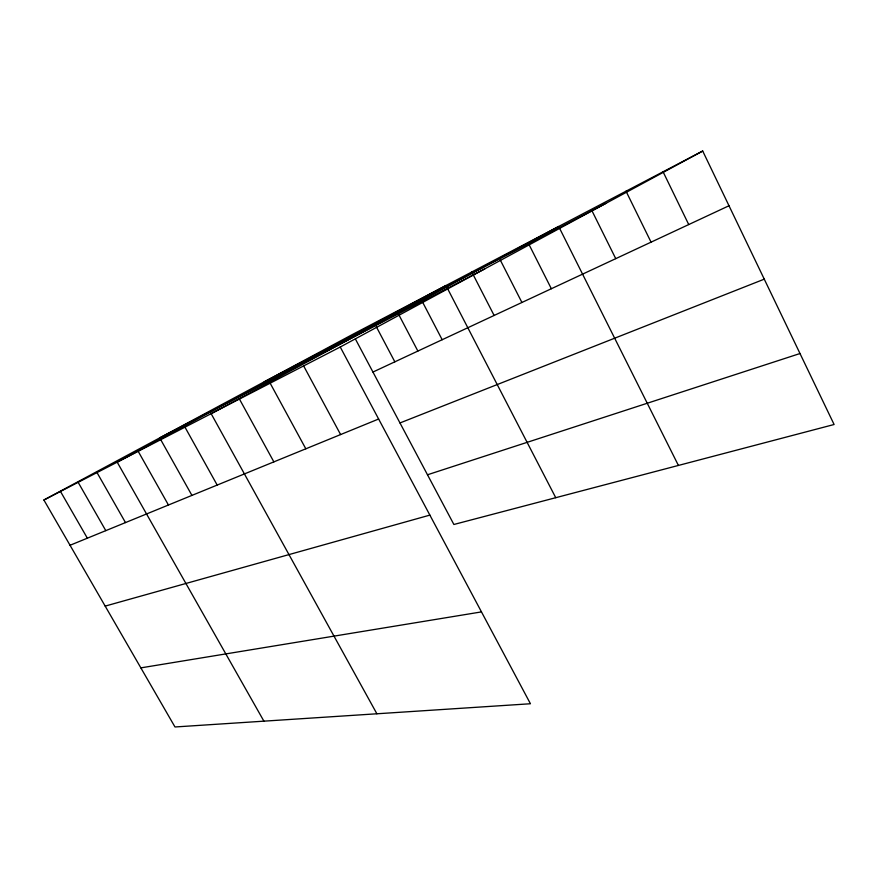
<?xml version="1.0" encoding="UTF-8"?>
<svg xmlns="http://www.w3.org/2000/svg" width="878" height="878" viewBox="0 0 878 878"><rect width="100%" height="100%" fill="white"/><g stroke="black" fill="none" stroke-linecap="round" stroke-linejoin="round"><path stroke-width="1.32" d="M340.247 347.019L530.444 703.75L174.985 726.973L43.9 500.01L340.247 347.019L702.707 151.027L834.1 424.502L453.882 524.484L355.392 338.985M445.969 285.504L117.202 462.168L263.905 721.156M558.682 226.469L211.137 413.67L376.892 713.781M43.9 500.01L352.879 334.266L702.707 151.027M264.135 381.875L605.721 203.466M160.005 437.727L484.886 268.8M372.952 372.052L728.992 205.759M70.042 545.271L378.627 419.015M399.973 422.955L764.266 279.16M427.487 474.779L800.001 353.527M105.173 606.105L429.869 515.112M140.853 667.873L481.473 611.9M60.483 491.45L87.361 538.192M78.153 482.329L105.799 530.641M97.019 472.594L125.488 522.586M138.197 451.325L168.444 505.015M160.74 439.691L191.931 495.401M184.984 427.18L217.184 485.073M239.442 399.062L273.87 461.883M270.161 383.203L305.818 448.801M303.634 365.917L340.609 434.566M376.278 326.66L394.837 361.824M398.864 314.807L417.873 351.068M422.055 301.099L442.172 339.72M447.22 287.918L555.741 497.705M471.782 271.982L494.116 315.454M500.317 260.107L521.916 302.471M529.236 244.973L551.351 288.73M559.297 227.687L678.409 465.439M591.882 210.588L615.741 258.648M626.014 191.195L651.059 242.152M663.077 171.792L688.725 224.559"/></g></svg>
